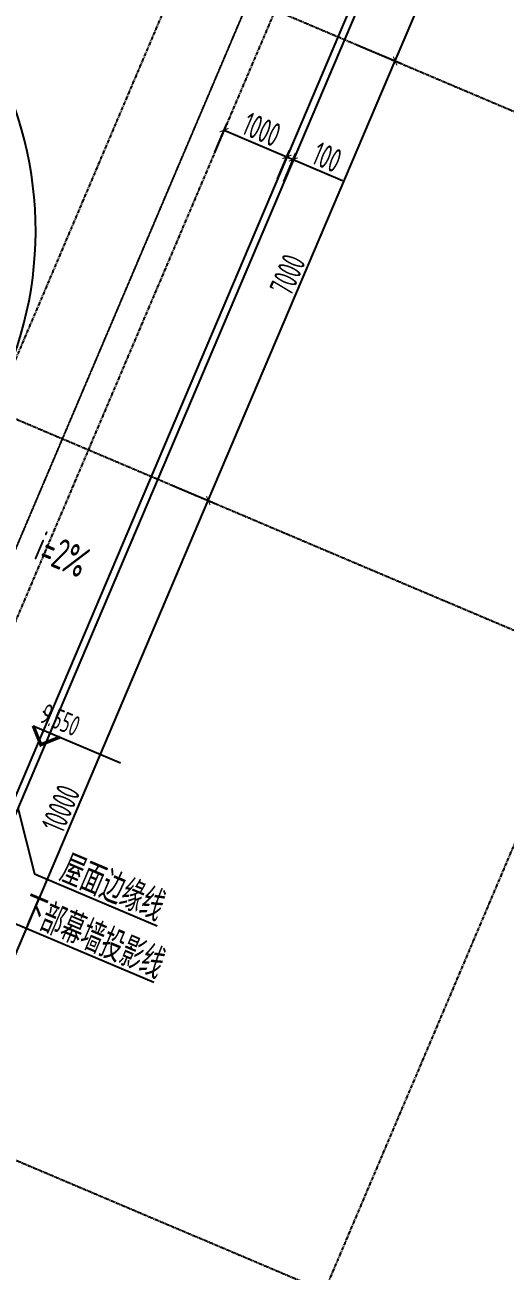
# Model space of a CAD drawing. Extents: x -3523 to 12007717, y -6694179 to 21431.
# Drawn here: x 11956372 to 11963402, y -6481967 to -6463701 of the extents above; entities that cross this region are included whole.
import ezdxf
from ezdxf.enums import TextEntityAlignment as Align

# ---------------------------------------------------------------- set-up
doc = ezdxf.new("R2010")
doc.units = 0
doc.header["$LTSCALE"] = 10
doc.header["$MEASUREMENT"] = 0
for name, pattern in [('A3-RG-axis-100$0$CENTER', [2, 1.25, -0.25, 0.25, -0.25]), ('A3-RI-4F$0$DASH', [0.35, 0.25, -0.1]), ('A3-SYMB-4F-100$0$$AUDIT_BAD_LTYPE2', [0])]:
    doc.linetypes.add(name, pattern=pattern)
for name, color, linetype in [('A3-RB-4F-100$0$A-DIMS-100', 1, 'Continuous'), ('A3-RG-axis-100$0$A-GRID', 1, 'A3-RG-axis-100$0$CENTER'), ('A3-RI-4F$0$A-HATH', 9, 'Continuous'), ('A3-RI-4F$0$A-ROOF-EDGE', 2, 'Continuous'), ('A3-SYMB-4F-100$0$$AUDIT_BAD_LAYER1', 7, 'Continuous'), ('A3-SYMB-4F-100$0$A-SYMB', 4, 'Continuous'), ('A3-SYMB-4F-100$0$A-SYMB-AREA', 4, 'Continuous'), ('A3-SYMB-4F-100$0$A-SYMB-NAME', 4, 'Continuous'), ('A3-SYMB-4F-100$0$A-SYMB-NAME-E', 4, 'Continuous')]:
    doc.layers.add(name, color=color, linetype=linetype)
doc.styles.add('A3-RB-4F-100$0$XD2008', font='xd-hzs.shx', dxfattribs={"width": 0.7, "bigfont": 'xd-hztxt.shx'})
doc.styles.add('A3-SYMB-4F-100$0$ECADI', font='hzs.shx', dxfattribs={"width": 0.7, "bigfont": 'hztxt.shx'})
doc.styles.add('A3-SYMB-4F-100$0$XD2008', font='hzs.shx', dxfattribs={"width": 0.7, "bigfont": 'hztxt.shx'})
doc.dimstyles.new('A3-RB-4F-100$0$XD100$0', dxfattribs={"dimscale": 100, "dimtxt": 3.5, "dimasz": 1, "dimexe": 1, "dimexo": 2, "dimgap": 0.5, "dimtad": 1, "dimdec": 0, "dimdsep": 46, "dimtxsty": 'A3-RB-4F-100$0$XD2008', "dimblk1": 'A3-RB-4F-100$0$_ARCHTICK', "dimblk2": 'A3-RB-4F-100$0$_ARCHTICK', "dimsah": 1, "dimcen": 2.5, "dimclrt": 4, "dimaunit": 1, "dimadec": 0, "dimazin": 0, "dimtfac": 1, "dimtdec": 0, "dimtix": 1, "dimtmove": 0, "dimatfit": 3, "dimfxl": 0, "dimtolj": 1, "dimtzin": 0, "dimarcsym": 0})

# ---------------------------------------------------------------- blocks, each defined once
blk = doc.blocks.new('A3-RI-4F')
at = {"layer": 'A3-RI-4F$0$A-HATH', "linetype": 'A3-RI-4F$0$DASH'}
blk.add_lwpolyline([(11925756, -6476190), (11949855, -6486420), (11960084, -6462321), (11935985, -6452091)], close=True, dxfattribs=at)
at = {"layer": 'A3-RI-4F$0$A-ROOF-EDGE'}
for points in [[(11977075, -6448936), (11977075, -6448936), (11971198, -6462780), (11953939, -6455454), (11952802, -6458132), (11961869, -6461981), (11950655, -6488400), (11923776, -6476990), (11934990, -6450572), (11944057, -6454420), (11945194, -6451742), (11937359, -6448416, 0.002105), (11935284, -6447090), (11932817, -6450984, 0.033355), (11899110, -6432654), (11899697, -6421468)], [(11971145, -6462649), (11953886, -6455323), (11952670, -6458185), (11961737, -6462034), (11950602, -6488268), (11923907, -6476937), (11935043, -6450703), (11944110, -6454552), (11945325, -6451689), (11937406, -6448327, 0.002183), (11935253, -6446952), (11932786, -6450846, 0.033209), (11899214, -6432592), (11899796, -6421473)], [(11948735, -6482446, 0.153575), (11950516, -6480510, 0.12992), (11951116, -6477224, 0.099645), (11950839, -6476247, -0.370364), (11951727, -6472525, 0.124779), (11955849, -6469352, 0.549501), (11951453, -6461290, -0.212668), (11946546, -6460012, -0.12988), (11945944, -6459200, 0.238102), (11940954, -6454798, 0.28217)]]:
    blk.add_lwpolyline(points, format="xyb", dxfattribs=at)
blk = doc.blocks.new('A3-RG-axis-100')
at = {"layer": 'A3-RG-axis-100$0$A-GRID'}
for p, q in [((11979102.4, -6418565.4), (11947827.8, -6492243.7)), ((11975448.6, -6447648), (11955191.9, -6495369.6)), ((11935181.8, -6452934.6), (11977884, -6471060.6)), ((11932446.7, -6459378.2), (11975148.9, -6477504.2)), ((11958654.7, -6462898.3), (11946447.1, -6491657.6)), ((11928539.4, -6468583.2), (11971241.6, -6486709.2))]:
    blk.add_line(p, q, dxfattribs=at)
blk = doc.blocks.new('A3-SYMB-4F-100$0$ECADI-TAG-ROOM')
at = {"layer": 'A3-SYMB-4F-100$0$A-SYMB-AREA', "style": 'A3-SYMB-4F-100$0$ECADI', "width": 0.7}
blk.add_attdef('340M2', text='', height=2.5, dxfattribs=at).set_placement((7.17, -1.75), align=Align.MIDDLE_LEFT)
at = {"layer": 'A3-SYMB-4F-100$0$A-SYMB-NAME', "style": 'A3-SYMB-4F-100$0$ECADI', "width": 0.7}
blk.add_attdef('CHINESENAME', (-5.13, 0.09), '', height=4.5, dxfattribs=at)
at = {"layer": 'A3-SYMB-4F-100$0$A-SYMB-NAME-E', "style": 'A3-SYMB-4F-100$0$ECADI', "width": 0.7}
for tag, p in [('ENGLISHHIGH', (-5.13, 8.04)), ('ENGLISHLOW', (-5.13, 4.84))]:
    blk.add_attdef(tag, p, '', height=2.5, dxfattribs=at)
blk = doc.blocks.new('A3-SYMB-4F-100$0$ECADI-TAG-HGHT（国标）')
at = {"color": 1, "const_width": 0.5}
blk.add_lwpolyline([(-2.12, 2.12), (0, 0), (2.12, 2.12)], dxfattribs=at)
at = {"color": 1}
blk.add_point((-1.48, 4.6), dxfattribs=at)
at = {"layer": 'A3-SYMB-4F-100$0$$AUDIT_BAD_LAYER1', "color": 1, "linetype": 'A3-SYMB-4F-100$0$$AUDIT_BAD_LTYPE2'}
blk.add_line((-2.12, 2.12), (11.77, 2.12), dxfattribs=at)
at = {"style": 'A3-SYMB-4F-100$0$XD2008', "width": 0.7}
blk.add_attdef('FL', text='', height=3, dxfattribs=at).set_placement((-2.69, 2.97), align=Align.RIGHT)
for tag, p in [('F.F.L.', (2.28, 2.97)), ('T.O.S.', (2.28, -1.1))]:
    blk.add_attdef(tag, p, '', height=3, dxfattribs=at)
blk = doc.blocks.new('A3-SYMB-4F-100')
at = {"layer": 'A3-SYMB-4F-100$0$A-SYMB'}
blk.add_lwpolyline([(11956959, -6471180, 0, 0, 0), (11957649, -6469555, 80, 0, 0), (11957766, -6469279, 0, 0, 0)], format="xyseb", dxfattribs=at)
for points in [[(11955352, -6473470), (11956203, -6476861), (11958259, -6477734)], [(11956267, -6475177), (11956510, -6476146), (11958310, -6476909)]]:
    blk.add_lwpolyline(points, dxfattribs=at)
ref = blk.add_blockref('A3-SYMB-4F-100$0$ECADI-TAG-ROOM', (11957132, -6471299), dxfattribs=dict(at, xscale=-99.99999999988941, yscale=100.0000000001154, rotation=156.9999999997258))
ref.add_attrib('CHINESENAME', 'i=2%', (11956481, -6471521), dxfattribs={"height": 450, "rotation": 337, "style": 'A3-SYMB-4F-100$0$ECADI', "width": 0.7})
ref = blk.add_blockref('A3-SYMB-4F-100$0$ECADI-TAG-HGHT（国标）', (11956605, -6474252), dxfattribs=dict(at, xscale=100, yscale=99.99999999999999, rotation=337))
ref.add_attrib('F.F.L.', '9.550', (11956570, -6473915), dxfattribs={"layer": '0', "height": 300, "rotation": 337, "style": 'A3-SYMB-4F-100$0$XD2008', "width": 0.7})
ref = blk.add_blockref('A3-SYMB-4F-100$0$ECADI-TAG-ROOM', (11957316, -6476453), dxfattribs=dict(at, xscale=99.99999999989046, yscale=100.0000000001164, rotation=337))
ref.add_attrib('CHINESENAME', '屋面边缘线', (11956847, -6476244), dxfattribs={"height": 450, "rotation": 337, "style": 'A3-SYMB-4F-100$0$ECADI', "width": 0.7})
ref = blk.add_blockref('A3-SYMB-4F-100$0$ECADI-TAG-ROOM', (11956734, -6477051), dxfattribs=dict(at, xscale=99.99999999989046, yscale=100.0000000001164, rotation=337))
ref.add_attrib('CHINESENAME', '下部幕墙投影线', (11956265, -6476843), dxfattribs={"height": 450, "rotation": 337, "style": 'A3-SYMB-4F-100$0$ECADI', "width": 0.7})
blk = doc.blocks.new('A3-RB-4F-100$0$_ARCHTICK')
at = {"color": 0, "linetype": 'ByBlock', "const_width": 0.15}
blk.add_lwpolyline([(-0.5, -0.5), (0.5, 0.5)], dxfattribs=at)
blk = doc.blocks.new('*D2251')
at = {"layer": 'A3-RB-4F-100$0$A-DIMS-100', "color": 0, "lineweight": -2}
for p, q in [((11958497, -6470436), (11959149, -6470713)), ((11955150, -6479879), (11959057, -6470674)), ((11954590, -6479641), (11955242, -6479918))]:
    blk.add_line(p, q, dxfattribs=at)
at = {"layer": 'Defpoints', "color": 0}
for p in [(11958313, -6470358), (11959057, -6470674), (11954406, -6479563)]:
    blk.add_point(p, dxfattribs=at)
at = {"layer": 'A3-RB-4F-100$0$A-DIMS-100', "color": 0, "lineweight": -2, "xscale": 100, "yscale": 100, "zscale": 100}
for p, rotation in [((11959057, -6470674), 66.99999999987112), ((11955150, -6479879), 246.9999999998712)]:
    blk.add_blockref('A3-RB-4F-100$0$_ARCHTICK', p, dxfattribs=dict(at, rotation=rotation))
at = {"layer": 'A3-RB-4F-100$0$A-DIMS-100', "color": 4, "insert": (11956896, -6475188), "char_height": 350, "attachment_point": 5, "rotation": 67, "style": 'A3-RB-4F-100$0$XD2008'}
blk.add_mtext('\\A1;10000', dxfattribs=at)
blk = doc.blocks.new('*D2252')
at = {"layer": 'A3-RB-4F-100$0$A-DIMS-100', "color": 0, "lineweight": -2}
for p, q in [((11961232, -6463992), (11961884, -6464269)), ((11959057, -6470674), (11961792, -6464230)), ((11958497, -6470436), (11959149, -6470713))]:
    blk.add_line(p, q, dxfattribs=at)
at = {"layer": 'Defpoints', "color": 0}
for p in [(11961048, -6463914), (11961792, -6464230), (11958313, -6470358)]:
    blk.add_point(p, dxfattribs=at)
at = {"layer": 'A3-RB-4F-100$0$A-DIMS-100', "color": 0, "lineweight": -2, "xscale": 100, "yscale": 100, "zscale": 100}
for p, rotation in [((11961792, -6464230), 66.99999999986636), ((11959057, -6470674), 246.9999999998664)]:
    blk.add_blockref('A3-RB-4F-100$0$_ARCHTICK', p, dxfattribs=dict(at, rotation=rotation))
at = {"layer": 'A3-RB-4F-100$0$A-DIMS-100', "color": 4, "insert": (11960218, -6467364), "char_height": 350, "attachment_point": 5, "rotation": 67, "style": 'A3-RB-4F-100$0$XD2008'}
blk.add_mtext('\\A1;7000', dxfattribs=at)
blk = doc.blocks.new('*D2253')
at = {"layer": 'A3-RB-4F-100$0$A-DIMS-100', "color": 0, "lineweight": -2}
for p, q in [((11962053, -6462059), (11962705, -6462336)), ((11961792, -6464230), (11962613, -6462297)), ((11961232, -6463992), (11961884, -6464269))]:
    blk.add_line(p, q, dxfattribs=at)
at = {"layer": 'Defpoints', "color": 0}
for p in [(11961869, -6461981), (11962613, -6462297), (11961048, -6463914)]:
    blk.add_point(p, dxfattribs=at)
at = {"layer": 'A3-RB-4F-100$0$A-DIMS-100', "color": 0, "lineweight": -2, "xscale": 100, "yscale": 100, "zscale": 100}
for p, rotation in [((11962613, -6462297), 66.99999999985049), ((11961792, -6464230), 246.9999999998505)]:
    blk.add_blockref('A3-RB-4F-100$0$_ARCHTICK', p, dxfattribs=dict(at, rotation=rotation))
at = {"layer": 'A3-RB-4F-100$0$A-DIMS-100', "color": 4, "insert": (11961995, -6463176), "char_height": 350, "attachment_point": 5, "rotation": 67, "style": 'A3-RB-4F-100$0$XD2008'}
blk.add_mtext('\\A1;2100', dxfattribs=at)
blk = doc.blocks.new('*D2289')
at = {"layer": 'A3-RB-4F-100$0$A-DIMS-100', "color": 0, "lineweight": -2}
for p, q in [((11959152, -6465566), (11959328, -6465152)), ((11959288, -6465244), (11960209, -6465635)), ((11960072, -6465957), (11960248, -6465543))]:
    blk.add_line(p, q, dxfattribs=at)
at = {"layer": 'Defpoints', "color": 0}
for p in [(11960209, -6465635), (11959074, -6465750), (11959994, -6466141)]:
    blk.add_point(p, dxfattribs=at)
at = {"layer": 'A3-RB-4F-100$0$A-DIMS-100', "color": 0, "lineweight": -2, "xscale": 100, "yscale": 100, "zscale": 100}
for p, rotation in [((11959288, -6465244), 156.9999999998664), ((11960209, -6465635), 336.9999999998664)]:
    blk.add_blockref('A3-RB-4F-100$0$_ARCHTICK', p, dxfattribs=dict(at, rotation=rotation))
at = {"layer": 'A3-RB-4F-100$0$A-DIMS-100', "color": 4, "insert": (11959837, -6465232), "char_height": 350, "attachment_point": 5, "rotation": 337, "style": 'A3-RB-4F-100$0$XD2008'}
blk.add_mtext('\\A1;1000', dxfattribs=at)
blk = doc.blocks.new('*D2290')
at = {"layer": 'A3-RB-4F-100$0$A-DIMS-100', "color": 0, "lineweight": -2}
for p, q in [((11960072, -6465957), (11960248, -6465543)), ((11960164, -6465996), (11960340, -6465582)), ((11960209, -6465635), (11960301, -6465674)), ((11960301, -6465674), (11961022, -6465980))]:
    blk.add_line(p, q, dxfattribs=at)
at = {"layer": 'Defpoints', "color": 0}
for p in [(11960301, -6465674), (11959994, -6466141), (11960086, -6466180)]:
    blk.add_point(p, dxfattribs=at)
at = {"layer": 'A3-RB-4F-100$0$A-DIMS-100', "color": 0, "lineweight": -2, "xscale": 100, "yscale": 100, "zscale": 100}
for p, rotation in [((11960209, -6465635), 156.9999999996671), ((11960301, -6465674), 336.9999999996671)]:
    blk.add_blockref('A3-RB-4F-100$0$_ARCHTICK', p, dxfattribs=dict(at, rotation=rotation))
at = {"layer": 'A3-RB-4F-100$0$A-DIMS-100', "color": 4, "insert": (11960795, -6465639), "char_height": 350, "attachment_point": 5, "rotation": 337, "style": 'A3-RB-4F-100$0$XD2008'}
blk.add_mtext('\\A1;100', dxfattribs=at)
blk = doc.blocks.new('A3-RB-4F-100')
at = {"layer": 'A3-RB-4F-100$0$A-DIMS-100'}
for p1, p2, distance, picture, middle in [((11961048, -6463914.2), (11961868.5, -6461981.1), -808.5, '*D2253', (11961995.4, -6463175.7)), ((11958312.9, -6470357.7), (11961048, -6463914.2), -808.5, '*D2252', (11960217.6, -6467364)), ((11959073.6, -6465750.2), (11959994.1, -6466141), 549.8, '*D2289', (11959836.6, -6465232.4)), ((11954405.6, -6479562.8), (11958312.9, -6470357.7), -808.5, '*D2251', (11956896.4, -6475188.3))]:
    dim = blk.add_aligned_dim(p1=p1, p2=p2, distance=distance, dimstyle='A3-RB-4F-100$0$XD100$0', dxfattribs=at)
    dim.commit()
    dim.dimension.update_dxf_attribs({"geometry": picture, "text_midpoint": middle})
dim = blk.add_linear_dim(base=(11960301, -6465674), p1=(11959994.1, -6466141), p2=(11960086.2, -6466180.1), angle=337, dimstyle='A3-RB-4F-100$0$XD100$0', dxfattribs=at)
dim.commit()
dim.dimension.update_dxf_attribs({"geometry": '*D2290', "text_midpoint": (11960707.6, -6465846.5), "dimtype": 129})

msp = doc.modelspace()

# ---------------------------------------------------------------- block references
for name in ['A3-RB-4F-100', 'A3-RI-4F', 'A3-RG-axis-100', 'A3-SYMB-4F-100']:
    msp.add_blockref(name, (0, 0))

doc.saveas('drawing.dxf')
